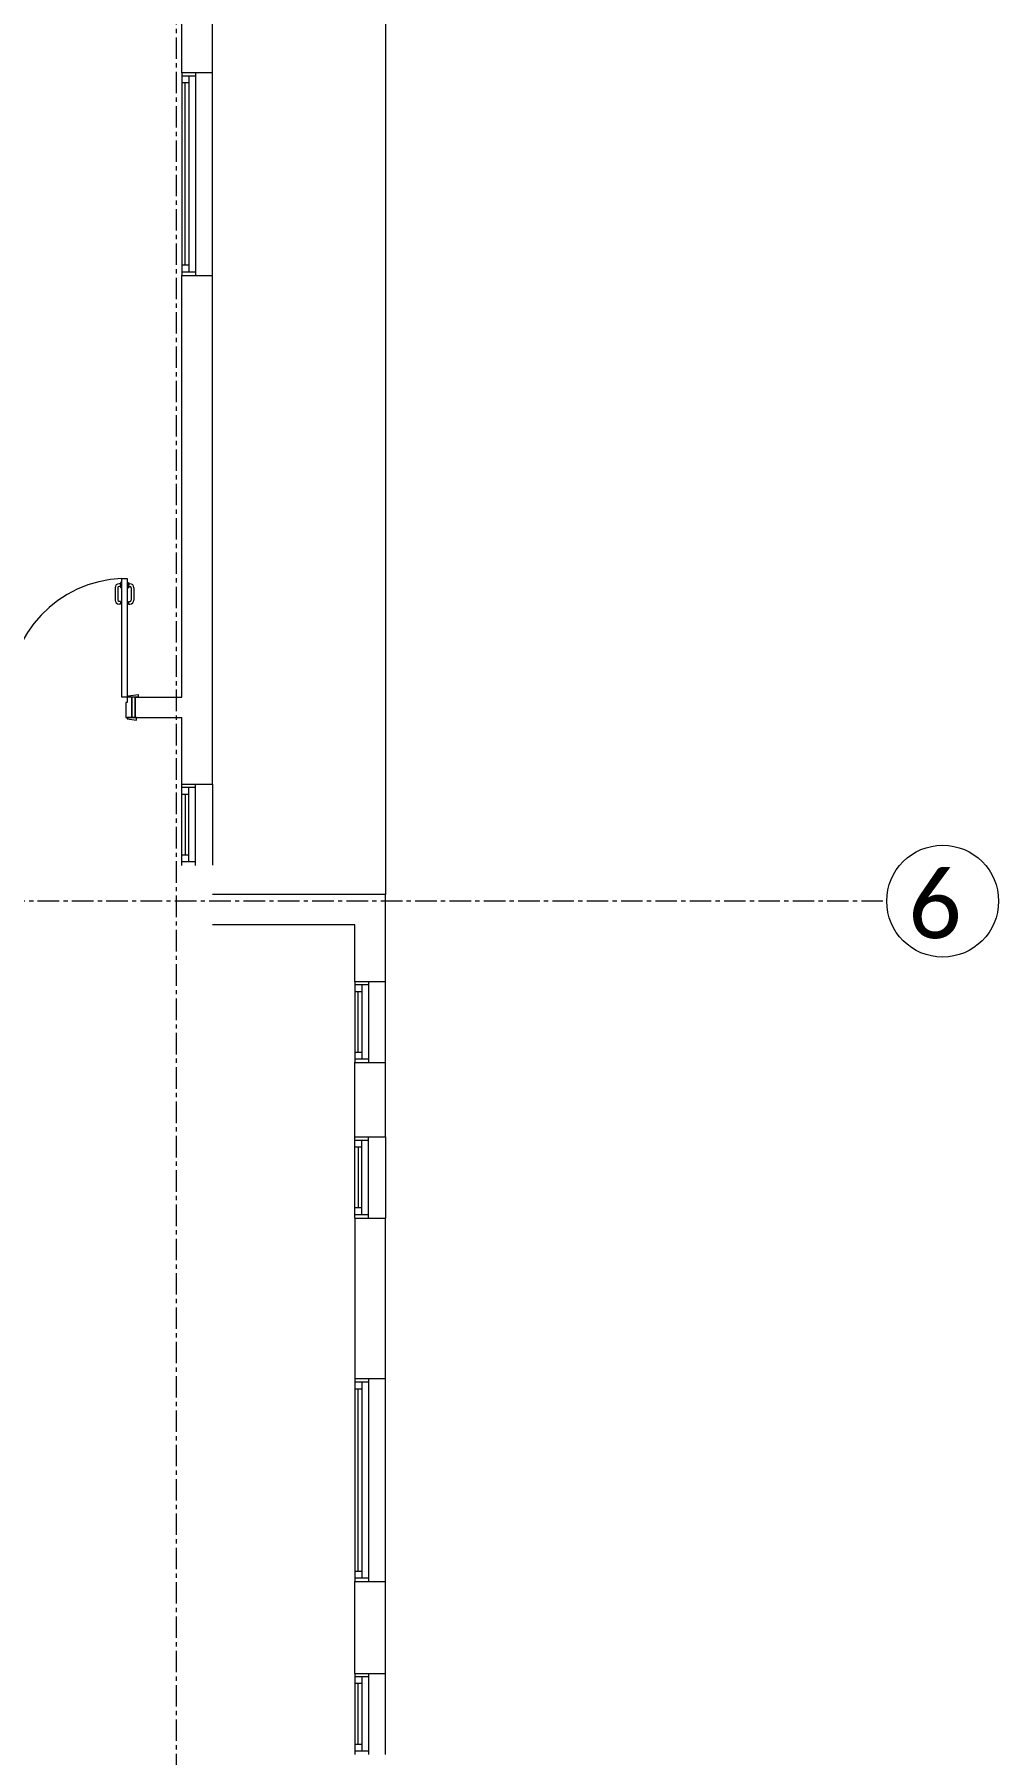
# Model space of a CAD drawing. Header units: millimetres. Extents: x 26027 to 581921, y 7230 to 233891.
# Drawn here: x 537897 to 545032, y 186980 to 199709 of the extents above; entities that cross this region are included whole.
import ezdxf

# ---------------------------------------------------------------- set-up
doc = ezdxf.new("R2010")
doc.units = ezdxf.units.MM
doc.header["$LTSCALE"] = 5
doc.linetypes.add('CENTER', pattern=[50.8, 31.75, -6.35, 6.35, -6.35])
doc.linetypes.add('HIDDEN2', pattern=[0.1875, 0.125, -0.0625])
for name, color, linetype, lineweight in [('Aluminum', 7, 'Continuous', 5), ('AxisBalloons_2', 7, 'Continuous', 0), ('Proj', 7, 'HIDDEN2', 5), ('Text', 9, 'Continuous', 5), ('Walls', 32, 'Continuous', 5)]:
    doc.layers.add(name, color=color, linetype=linetype, lineweight=lineweight)
doc.layers.add('axes', color=9, linetype='Continuous')
doc.layers.add('Wooden Joinery', color=7, linetype='Continuous', lineweight=5, true_color=0xffdcd1)
doc.styles.get("Standard").update_dxf_attribs({"font": 'calibri.ttf'})

msp = doc.modelspace()

# ---------------------------------------------------------------- linework, layer by layer
at = {"layer": 'Aluminum'}
for p, q in [((538988.8, 199425.3, 0), (538988.8, 197925.3, 0)), ((539088.8, 199400.3, 0), (538988.8, 199400.3, 0)), ((539038.8, 199350.3, 0), (538988.8, 199350.3, 0)), ((539013.8, 198000.3, 0), (539013.8, 199350.3, 0)), ((539038.8, 199400.3, 0), (539038.8, 197950.3, 0)), ((539088.8, 199425.3, 0), (539088.8, 197925.3, 0)), ((539038.8, 198000.3, 0), (538988.8, 198000.3, 0)), ((539088.8, 197950.3, 0), (538988.8, 197950.3, 0)), ((538988.8, 193560.3, 0), (538988.8, 194160.3, 0)), ((539088.8, 194135.3, 0), (538988.8, 194135.3, 0)), ((539038.8, 193585.3, 0), (539038.8, 194135.3, 0)), ((539088.8, 193560.3, 0), (539088.8, 194160.3, 0)), ((539038.8, 194085.3, 0), (538988.8, 194085.3, 0)), ((539013.8, 194085.3, 0), (539013.8, 193635.3, 0)), ((539038.8, 193635.3, 0), (538988.8, 193635.3, 0)), ((539088.8, 193585.3, 0), (538988.8, 193585.3, 0)), ((540268.8, 192700.3, 0), (540268.8, 192100.3, 0)), ((540368.8, 192675.3, 0), (540268.8, 192675.3, 0)), ((540318.8, 192625.3, 0), (540268.8, 192625.3, 0)), ((540293.8, 192175.3, 0), (540293.8, 192625.3, 0)), ((540318.8, 192675.3, 0), (540318.8, 192125.3, 0)), ((540368.8, 192700.3, 0), (540368.8, 192100.3, 0)), ((540318.8, 192175.3, 0), (540268.8, 192175.3, 0)), ((540368.8, 192125.3, 0), (540268.8, 192125.3, 0)), ((540268.8, 190950.3, 0), (540268.8, 191550.3, 0)), ((540368.8, 191525.3, 0), (540268.8, 191525.3, 0)), ((540318.8, 191475.3, 0), (540268.8, 191475.3, 0)), ((540293.8, 191475.3, 0), (540293.8, 191025.3, 0)), ((540318.8, 190975.3, 0), (540318.8, 191525.3, 0)), ((540368.8, 190950.3, 0), (540368.8, 191550.3, 0)), ((540318.8, 191025.3, 0), (540268.8, 191025.3, 0)), ((540368.8, 190975.3, 0), (540268.8, 190975.3, 0)), ((540268.8, 189760.3, 0), (540268.8, 188260.3, 0)), ((540368.8, 189735.3, 0), (540268.8, 189735.3, 0)), ((540318.8, 189685.3, 0), (540268.8, 189685.3, 0)), ((540293.8, 188335.3, 0), (540293.8, 189685.3, 0)), ((540318.8, 189735.3, 0), (540318.8, 188285.3, 0)), ((540368.8, 189760.3, 0), (540368.8, 188260.3, 0)), ((540318.8, 188335.3, 0), (540268.8, 188335.3, 0)), ((540368.8, 188285.3, 0), (540268.8, 188285.3, 0)), ((540268.8, 187580.3, 0), (540268.8, 186980.3, 0)), ((540368.8, 187555.3, 0), (540268.8, 187555.3, 0)), ((540318.8, 187505.3, 0), (540268.8, 187505.3, 0)), ((540293.8, 187055.3, 0), (540293.8, 187505.3, 0)), ((540318.8, 187555.3, 0), (540318.8, 187005.3, 0)), ((540368.8, 187580.3, 0), (540368.8, 186980.3, 0)), ((540318.8, 187055.3, 0), (540268.8, 187055.3, 0)), ((540368.8, 187005.3, 0), (540268.8, 187005.3, 0))]:
    msp.add_line(p, q, dxfattribs=at)
at = {"layer": 'axes', "linetype": 'CENTER', "lineweight": 0}
for p, q in [((538948.8, 120279.6, 0), (538948.8, 205820.3, 0)), ((544175.8, 193295.3, 2.4), (460984.3, 193295.3, 2.4))]:
    msp.add_line(p, q, dxfattribs=at)
at = {"layer": 'AxisBalloons_2', "color": 1}
msp.add_circle((544617.7, 193295.3, 0), 413.9, dxfattribs=at)
at = {"layer": 'Proj'}
for p, q in [((539213.8, 197925.3, 0), (539213.8, 199425.3, 0)), ((539213.8, 194160.3, 0), (539213.8, 193560.3, 0)), ((540493.8, 192100.3, 0), (540493.8, 192700.3, 0)), ((540493.8, 191550.3, 0), (540493.8, 190950.3, 0)), ((540493.8, 188260.3, 0), (540493.8, 189760.3, 0)), ((540493.8, 186980.3, 0), (540493.8, 187580.3, 0))]:
    msp.add_line(p, q, dxfattribs=at)
at = {"layer": 'Proj', "elevation": 0}
msp.add_lwpolyline([(532014.9, 202010.3), (540493.8, 202010.3), (540493.8, 193345.3)], dxfattribs=at)
at = {"layer": 'Walls'}
for p, q in [((538988.8, 199425.3, 0), (538988.8, 200230.3, 0)), ((539213.8, 199425.3, 0), (539213.8, 200230.3, 0)), ((539213.8, 199425.3, 0), (538988.8, 199425.3, 0)), ((538988.8, 194804.6, 0), (538988.8, 197925.3, 0)), ((538988.8, 197925.3, 0), (539213.8, 197925.3, 0)), ((539213.8, 194160.3, 0), (539213.8, 197925.3, 0)), ((538643.7, 194804.6, 0), (538643.7, 194654.6, 0)), ((538643.7, 194804.6, 0), (538988.8, 194804.6, 0)), ((538643.7, 194804.6, 0), (538643.7, 194654.6, 0)), ((538643.7, 194654.6, 0), (538988.8, 194654.6, 0)), ((538988.8, 194160.3, 0), (538988.8, 194654.6, 0)), ((538988.8, 194160.3, 0), (539213.8, 194160.3, 0)), ((540493.8, 193345.3, 0), (539213.8, 193345.3, 0)), ((540493.8, 192700.3, 0), (540493.8, 193345.3, 0)), ((540268.8, 193119.8, 0), (539213.8, 193119.8, 0)), ((540268.8, 192700.3, 0), (540268.8, 193119.8, 0)), ((540268.8, 192700.3, 0), (540493.8, 192700.3, 0)), ((540268.8, 191550.3, 0), (540268.8, 192100.3, 0)), ((540268.8, 192100.3, 0), (540493.8, 192100.3, 0)), ((540493.8, 191550.3, 0), (540493.8, 192100.3, 0)), ((540268.8, 191550.3, 0), (540493.8, 191550.3, 0)), ((540268.8, 190950.3, 0), (540493.8, 190950.3, 0)), ((540268.8, 190950.3, 0), (540268.8, 189760.3, 0)), ((540493.8, 189760.3, 0), (540493.8, 190950.3, 0)), ((540493.8, 189760.3, 0), (540268.8, 189760.3, 0)), ((540268.8, 187580.3, 0), (540268.8, 188260.3, 0)), ((540268.8, 188260.3, 0), (540493.8, 188260.3, 0)), ((540493.8, 187580.3, 0), (540493.8, 188260.3, 0)), ((540268.8, 187580.3, 0), (540493.8, 187580.3, 0))]:
    msp.add_line(p, q, dxfattribs=at)
at = {"layer": 'Wooden Joinery'}
for p, q in [((538533.7, 195643.7, 0), (538523.7, 195643.7, 0)), ((538533.7, 195653.7, 0), (538533.7, 195613.7, 0)), ((538543.7, 195653.7, 0), (538533.7, 195653.7, 0)), ((538583.7, 195653.7, 0), (538593.7, 195653.7, 0)), ((538593.7, 195653.7, 0), (538593.7, 195613.7, 0)), ((538593.7, 195643.7, 0), (538603.7, 195643.7, 0)), ((538493.7, 195613.7, 0), (538493.7, 195523.7, 0)), ((538513.7, 195613.7, 0), (538513.7, 195523.7, 0)), ((538533.7, 195623.7, 0), (538523.7, 195623.7, 0)), ((538533.7, 195513.7, 0), (538523.7, 195513.7, 0)), ((538543.7, 195613.7, 0), (538533.7, 195613.7, 0)), ((538533.7, 195513.7, 0), (538533.7, 195493.7, 0)), ((538583.7, 195613.7, 0), (538593.7, 195613.7, 0)), ((538593.7, 195623.7, 0), (538603.7, 195623.7, 0)), ((538593.7, 195513.7, 0), (538603.7, 195513.7, 0)), ((538593.7, 195513.7, 0), (538593.7, 195493.7, 0)), ((538613.7, 195613.7, 0), (538613.7, 195523.7, 0)), ((538633.7, 195613.7, 0), (538633.7, 195523.7, 0)), ((538533.7, 195493.7, 0), (538523.7, 195493.7, 0)), ((538593.7, 195493.7, 0), (538603.7, 195493.7, 0))]:
    msp.add_line(p, q, dxfattribs=at)
at = {"layer": 'Wooden Joinery', "elevation": 0}
for points in [[(538543.7, 194804.6), (538543.7, 195683.7), (538583.7, 195683.7), (538583.7, 194804.6)], [(538543.7, 194804.6), (538543.7, 195683.7), (538583.7, 195683.7), (538583.7, 194804.6)], [(538593.7, 194804.6), (538593.7, 194814.6), (538663.7, 194824.6), (538663.7, 194804.6)], [(538583.7, 194654), (538583.7, 194644), (538653.7, 194634), (538653.7, 194654)]]:
    msp.add_lwpolyline(points, close=True, dxfattribs=at)
for points in [[(538618.7, 194804.6), (538583.7, 194804.6), (538583.7, 194764.6), (538573.7, 194764.6), (538573.7, 194654), (538618.7, 194654), (538618.7, 194804.6)], [(538618.7, 194804.6), (538618.7, 194654), (538643.7, 194654), (538643.7, 194804.6), (538618.7, 194804.6)]]:
    msp.add_lwpolyline(points, dxfattribs=at)
at = {"layer": 'Wooden Joinery'}
for centre, radius, start, end in [((538583.7, 194804.6, 0), 880, 92.60525, 180), ((538523.7, 195613.7, 0), 30, 90, 180), ((538603.7, 195613.7, 0), 30, 0, 90), ((538523.7, 195523.7, 0), 30, 180, 270), ((538523.7, 195613.7, 0), 10, 90, 180), ((538523.7, 195523.7, 0), 10, 180, 270), ((538603.7, 195613.7, 0), 10, 0, 90), ((538603.7, 195523.7, 0), 10, 270, 0), ((538603.7, 195523.7, 0), 30, 270, 0)]:
    msp.add_arc(centre, radius, start, end, dxfattribs=at)

# ---------------------------------------------------------------- texts
at = {"layer": 'Text', "insert": (544363.3, 193521.4, 0), "char_height": 500, "attachment_point": 1}
msp.add_mtext_dynamic_manual_height_columns('6', width=1.122, gutter_width=1, heights=[0], dxfattribs=at)

doc.saveas('drawing.dxf')
